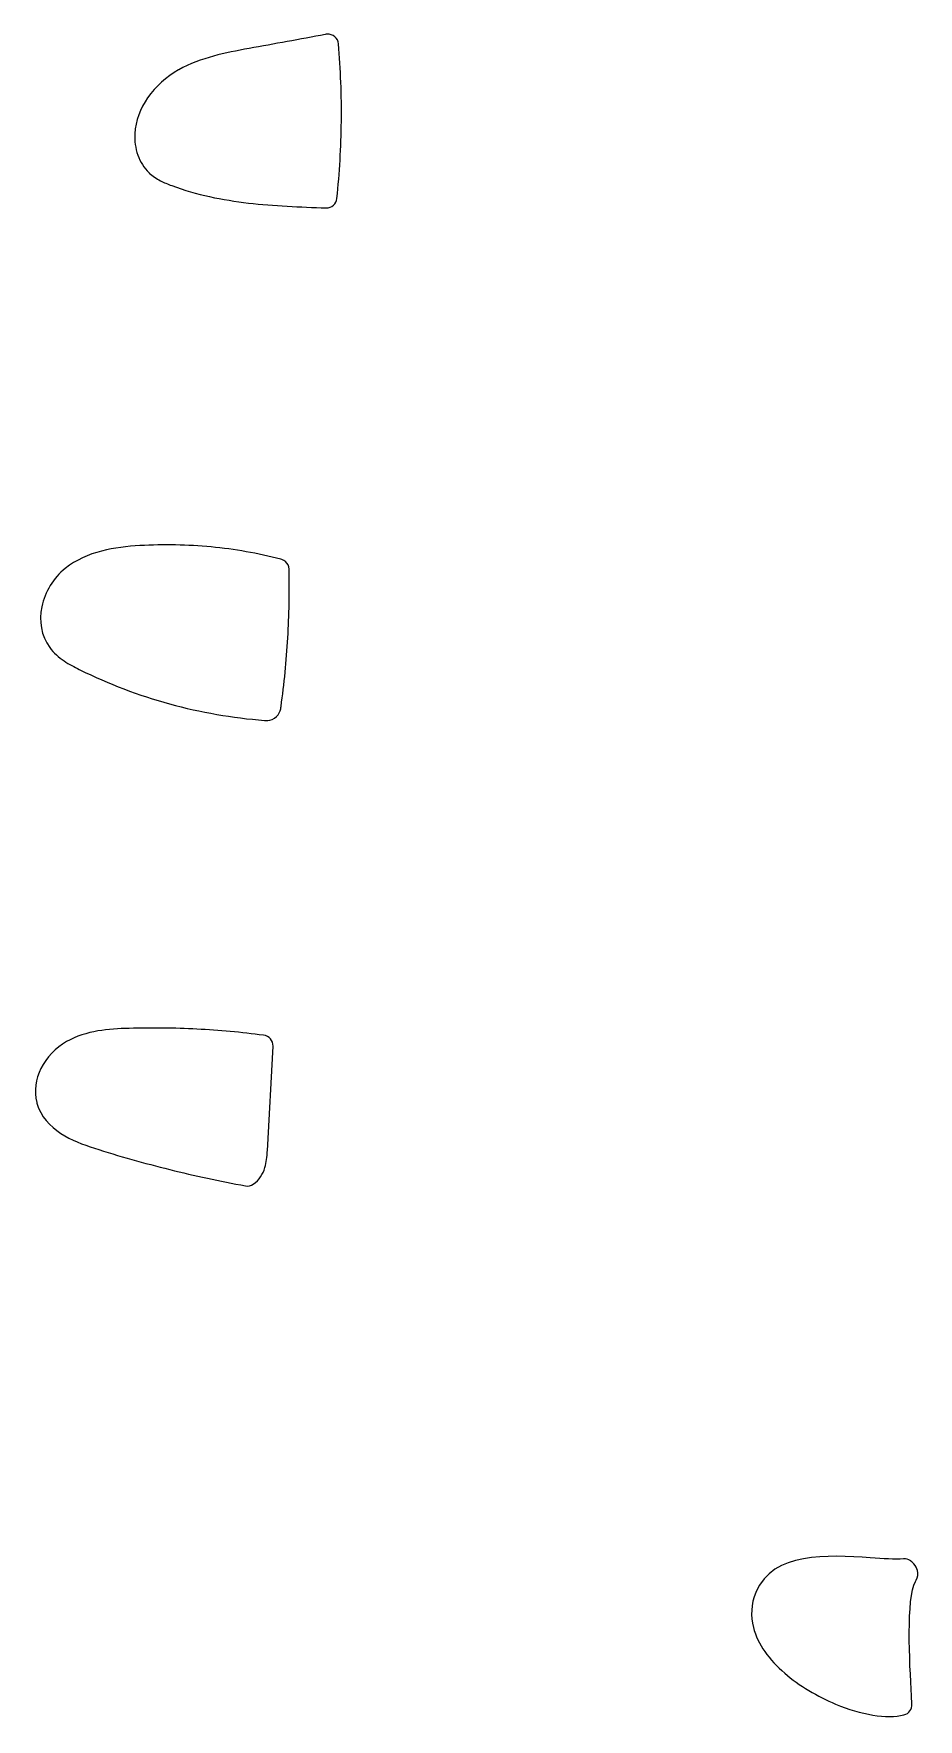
# Model space of a CAD drawing. Header units: centimetres. Extents: x -15.1 to -4.9, y -11.6 to -8.8.
# Drawn here: x -15.066 to -13.594, y -11.634 to -8.828 of the extents above.
import ezdxf

# ---------------------------------------------------------------- set-up
doc = ezdxf.new("R2010")
doc.units = ezdxf.units.CM
doc.header["$MEASUREMENT"] = 0
doc.layers.add('Layer 1', color=7, linetype='Continuous')

msp = doc.modelspace()

# ---------------------------------------------------------------- linework, layer by layer
at = {"layer": 'Layer 1', "color": 5}
for points, knots in [([(-14.58081, -8.8291), (-14.57984, -8.82885), (-14.57884, -8.82867), (-14.57781, -8.82859), (-14.57781, -8.82859), (-14.56811, -8.82779), (-14.55959, -8.83501), (-14.55879, -8.84471), (-14.55879, -8.84471), (-14.5552, -8.88729), (-14.55362, -8.93044), (-14.55406, -8.9739), (-14.55406, -8.9739), (-14.5545, -9.01693), (-14.55698, -9.05973), (-14.56149, -9.10201), (-14.56149, -9.10201), (-14.56149, -9.10201), (-14.56151, -9.10201), (-14.56151, -9.10201), (-14.56151, -9.10201), (-14.56246, -9.11108), (-14.57028, -9.11801), (-14.57954, -9.11772), (-14.57954, -9.11772), (-14.62262, -9.11626), (-14.66617, -9.11464), (-14.70866, -9.1097), (-14.70866, -9.1097), (-14.75211, -9.10464), (-14.79507, -9.09606), (-14.83647, -9.08065), (-14.83647, -9.08065), (-14.84297, -9.07824), (-14.84941, -9.07561), (-14.85525, -9.07257), (-14.85525, -9.07257), (-14.86184, -9.06914), (-14.8682, -9.06499), (-14.87395, -9.05974), (-14.87395, -9.05974), (-14.87395, -9.05974), (-14.87394, -9.05973), (-14.87394, -9.05973), (-14.87394, -9.05973), (-14.87394, -9.05973), (-14.8743, -9.0594), (-14.8743, -9.0594), (-14.8743, -9.0594), (-14.88288, -9.05116), (-14.88908, -9.04098), (-14.89299, -9.03), (-14.89299, -9.03), (-14.89701, -9.0187), (-14.89861, -9.00641), (-14.89794, -8.99442), (-14.89794, -8.99442), (-14.89794, -8.99442), (-14.89793, -8.99442), (-14.89793, -8.99442), (-14.89793, -8.99442), (-14.89686, -8.97247), (-14.88888, -8.95208), (-14.87658, -8.93441), (-14.87658, -8.93441), (-14.86338, -8.91544), (-14.84504, -8.89944), (-14.82502, -8.88801), (-14.82502, -8.88801), (-14.82502, -8.88801), (-14.82501, -8.88802), (-14.82501, -8.88802), (-14.82501, -8.88802), (-14.82501, -8.88802), (-14.82488, -8.88794), (-14.82488, -8.88794), (-14.82488, -8.88794), (-14.80631, -8.87757), (-14.78669, -8.87045), (-14.76672, -8.86502), (-14.76672, -8.86502), (-14.74775, -8.85987), (-14.72768, -8.8561), (-14.70784, -8.8524), (-14.70784, -8.8524), (-14.70784, -8.8524), (-14.70784, -8.85241), (-14.70784, -8.85241), (-14.70784, -8.85241), (-14.70784, -8.85241), (-14.70777, -8.8524), (-14.70777, -8.8524), (-14.70777, -8.8524), (-14.66542, -8.84482), (-14.62312, -8.83692), (-14.58081, -8.8291)], [0, 0, 0, 0, 0.04, 0.04, 0.04, 0.04, 0.08, 0.08, 0.08, 0.08, 0.12, 0.12, 0.12, 0.12, 0.16, 0.16, 0.16, 0.16, 0.2, 0.2, 0.2, 0.2, 0.24, 0.24, 0.24, 0.24, 0.28, 0.28, 0.28, 0.28, 0.32, 0.32, 0.32, 0.32, 0.36, 0.36, 0.36, 0.36, 0.4, 0.4, 0.4, 0.4, 0.44, 0.44, 0.44, 0.44, 0.48, 0.48, 0.48, 0.48, 0.52, 0.52, 0.52, 0.52, 0.56, 0.56, 0.56, 0.56, 0.6, 0.6, 0.6, 0.6, 0.64, 0.64, 0.64, 0.64, 0.68, 0.68, 0.68, 0.68, 0.72, 0.72, 0.72, 0.72, 0.76, 0.76, 0.76, 0.76, 0.8, 0.8, 0.8, 0.8, 0.84, 0.84, 0.84, 0.84, 0.88, 0.88, 0.88, 0.88, 0.92, 0.92, 0.92, 0.92, 1, 1, 1, 1]), ([(-14.64958, -9.70475), (-14.64958, -9.70475), (-14.64924, -9.70496), (-14.64924, -9.70496), (-14.64924, -9.70496), (-14.64924, -9.70496), (-14.64909, -9.70505), (-14.64909, -9.70505), (-14.64909, -9.70505), (-14.64909, -9.70505), (-14.64871, -9.70531), (-14.64871, -9.70531), (-14.64871, -9.70531), (-14.64871, -9.70531), (-14.64771, -9.70606), (-14.64771, -9.70606), (-14.64771, -9.70606), (-14.64771, -9.70606), (-14.64729, -9.7064), (-14.64729, -9.7064), (-14.64729, -9.7064), (-14.64357, -9.70955), (-14.64119, -9.71421), (-14.64108, -9.71946), (-14.64108, -9.71946), (-14.64027, -9.75762), (-14.641, -9.79568), (-14.64319, -9.83339), (-14.64319, -9.83339), (-14.64319, -9.83339), (-14.6432, -9.83372), (-14.6432, -9.83372), (-14.6432, -9.83372), (-14.64544, -9.8719), (-14.64921, -9.91003), (-14.65445, -9.94791), (-14.65445, -9.94791), (-14.65445, -9.94791), (-14.65446, -9.94791), (-14.65446, -9.94791), (-14.65446, -9.94791), (-14.65472, -9.95029), (-14.65514, -9.9528), (-14.65595, -9.95516), (-14.65595, -9.95516), (-14.65595, -9.95516), (-14.65599, -9.95515), (-14.65599, -9.95515), (-14.65599, -9.95515), (-14.65599, -9.95515), (-14.65602, -9.95523), (-14.65602, -9.95523), (-14.65602, -9.95523), (-14.65766, -9.95994), (-14.66051, -9.96417), (-14.66533, -9.96722), (-14.66533, -9.96722), (-14.67104, -9.97106), (-14.67555, -9.97111), (-14.67967, -9.97102), (-14.67967, -9.97102), (-14.68041, -9.97105), (-14.68116, -9.97105), (-14.68192, -9.971), (-14.68192, -9.971), (-14.73521, -9.96697), (-14.78821, -9.9577), (-14.83998, -9.94351), (-14.83998, -9.94351), (-14.89149, -9.92938), (-14.94161, -9.91039), (-14.98937, -9.88685), (-14.98937, -9.88685), (-14.98937, -9.88685), (-14.99034, -9.8864), (-14.99034, -9.8864), (-14.99034, -9.8864), (-14.99861, -9.88227), (-15.00716, -9.87776), (-15.01576, -9.87194), (-15.01576, -9.87194), (-15.02469, -9.86588), (-15.03291, -9.85876), (-15.03947, -9.84988), (-15.03947, -9.84988), (-15.05426, -9.82989), (-15.05763, -9.80527), (-15.05272, -9.78171), (-15.05272, -9.78171), (-15.04763, -9.75731), (-15.03341, -9.73373), (-15.0139, -9.718), (-15.0139, -9.718), (-15.0139, -9.718), (-15.01388, -9.71803), (-15.01388, -9.71803), (-15.01388, -9.71803), (-15.01388, -9.71803), (-15.01376, -9.71793), (-15.01376, -9.71793), (-15.01376, -9.71793), (-14.99575, -9.70368), (-14.97503, -9.69474), (-14.95327, -9.68909), (-14.95327, -9.68909), (-14.93228, -9.68365), (-14.91049, -9.68125), (-14.88933, -9.68001), (-14.88933, -9.68001), (-14.88933, -9.68001), (-14.88926, -9.68001), (-14.88926, -9.68001), (-14.88926, -9.68001), (-14.8499, -9.67772), (-14.81022, -9.67848), (-14.77075, -9.6823), (-14.77075, -9.6823), (-14.73172, -9.68606), (-14.69288, -9.69286), (-14.65478, -9.70266), (-14.65478, -9.70266), (-14.65292, -9.70308), (-14.65117, -9.70379), (-14.64958, -9.70475)], [0, 0, 0, 0, 0.03125, 0.03125, 0.03125, 0.03125, 0.0625, 0.0625, 0.0625, 0.0625, 0.09375, 0.09375, 0.09375, 0.09375, 0.125, 0.125, 0.125, 0.125, 0.15625, 0.15625, 0.15625, 0.15625, 0.1875, 0.1875, 0.1875, 0.1875, 0.21875, 0.21875, 0.21875, 0.21875, 0.25, 0.25, 0.25, 0.25, 0.28125, 0.28125, 0.28125, 0.28125, 0.3125, 0.3125, 0.3125, 0.3125, 0.34375, 0.34375, 0.34375, 0.34375, 0.375, 0.375, 0.375, 0.375, 0.40625, 0.40625, 0.40625, 0.40625, 0.4375, 0.4375, 0.4375, 0.4375, 0.46875, 0.46875, 0.46875, 0.46875, 0.5, 0.5, 0.5, 0.5, 0.53125, 0.53125, 0.53125, 0.53125, 0.5625, 0.5625, 0.5625, 0.5625, 0.59375, 0.59375, 0.59375, 0.59375, 0.625, 0.625, 0.625, 0.625, 0.65625, 0.65625, 0.65625, 0.65625, 0.6875, 0.6875, 0.6875, 0.6875, 0.71875, 0.71875, 0.71875, 0.71875, 0.75, 0.75, 0.75, 0.75, 0.78125, 0.78125, 0.78125, 0.78125, 0.8125, 0.8125, 0.8125, 0.8125, 0.84375, 0.84375, 0.84375, 0.84375, 0.875, 0.875, 0.875, 0.875, 0.90625, 0.90625, 0.90625, 0.90625, 0.9375, 0.9375, 0.9375, 0.9375, 1, 1, 1, 1]), ([(-15.06082, -10.60834), (-15.06082, -10.60834), (-15.06108, -10.60731), (-15.06108, -10.60731), (-15.06108, -10.60731), (-15.06627, -10.58794), (-15.06306, -10.5682), (-15.05436, -10.55075), (-15.05436, -10.55075), (-15.04517, -10.5323), (-15.02961, -10.5162), (-15.01155, -10.50593), (-15.01155, -10.50593), (-14.99514, -10.4966), (-14.97749, -10.49122), (-14.9594, -10.4881), (-14.9594, -10.4881), (-14.94235, -10.48515), (-14.92472, -10.48424), (-14.90739, -10.48381), (-14.90739, -10.48381), (-14.90739, -10.48381), (-14.9073, -10.48381), (-14.9073, -10.48381), (-14.9073, -10.48381), (-14.86953, -10.48274), (-14.83186, -10.48314), (-14.79445, -10.48506), (-14.79445, -10.48506), (-14.75753, -10.48696), (-14.72059, -10.49036), (-14.68375, -10.49526), (-14.68375, -10.49526), (-14.6744, -10.49611), (-14.66732, -10.50422), (-14.6678, -10.51368), (-14.6678, -10.51368), (-14.6678, -10.51368), (-14.67729, -10.68756), (-14.67729, -10.68756), (-14.67729, -10.68756), (-14.67729, -10.68756), (-14.67733, -10.68856), (-14.67733, -10.68856), (-14.67733, -10.68856), (-14.67792, -10.69718), (-14.67878, -10.70652), (-14.68146, -10.71557), (-14.68146, -10.71557), (-14.68471, -10.72652), (-14.69044, -10.73642), (-14.70073, -10.74329), (-14.70073, -10.74329), (-14.70073, -10.74329), (-14.70074, -10.74328), (-14.70074, -10.74328), (-14.70074, -10.74328), (-14.70439, -10.74573), (-14.70895, -10.74681), (-14.71361, -10.74598), (-14.71361, -10.74598), (-14.7562, -10.73824), (-14.79829, -10.72915), (-14.83977, -10.71881), (-14.83977, -10.71881), (-14.88231, -10.70822), (-14.9242, -10.69634), (-14.96531, -10.6833), (-14.96531, -10.6833), (-14.96531, -10.6833), (-14.96529, -10.68324), (-14.96529, -10.68324), (-14.96529, -10.68324), (-14.96529, -10.68324), (-14.96531, -10.68323), (-14.96531, -10.68323), (-14.96531, -10.68323), (-14.98403, -10.67729), (-15.00393, -10.66976), (-15.02085, -10.65879), (-15.02085, -10.65879), (-15.03949, -10.64669), (-15.05447, -10.63061), (-15.06082, -10.60834)], [0, 0, 0, 0, 0.0454545, 0.0454545, 0.0454545, 0.0454545, 0.0909091, 0.0909091, 0.0909091, 0.0909091, 0.1363636, 0.1363636, 0.1363636, 0.1363636, 0.1818182, 0.1818182, 0.1818182, 0.1818182, 0.2272727, 0.2272727, 0.2272727, 0.2272727, 0.2727273, 0.2727273, 0.2727273, 0.2727273, 0.3181818, 0.3181818, 0.3181818, 0.3181818, 0.3636364, 0.3636364, 0.3636364, 0.3636364, 0.4090909, 0.4090909, 0.4090909, 0.4090909, 0.4545455, 0.4545455, 0.4545455, 0.4545455, 0.5, 0.5, 0.5, 0.5, 0.5454545, 0.5454545, 0.5454545, 0.5454545, 0.5909091, 0.5909091, 0.5909091, 0.5909091, 0.6363636, 0.6363636, 0.6363636, 0.6363636, 0.6818182, 0.6818182, 0.6818182, 0.6818182, 0.7272727, 0.7272727, 0.7272727, 0.7272727, 0.7727273, 0.7727273, 0.7727273, 0.7727273, 0.8181818, 0.8181818, 0.8181818, 0.8181818, 0.8636364, 0.8636364, 0.8636364, 0.8636364, 0.9090909, 0.9090909, 0.9090909, 0.9090909, 1, 1, 1, 1]), ([(-13.61796, -11.36699), (-13.61395, -11.36671), (-13.61015, -11.3678), (-13.60704, -11.36985), (-13.60704, -11.36985), (-13.60704, -11.36985), (-13.60669, -11.37009), (-13.60669, -11.37009), (-13.60669, -11.37009), (-13.60669, -11.37009), (-13.60659, -11.37016), (-13.60659, -11.37016), (-13.60659, -11.37016), (-13.60659, -11.37016), (-13.60642, -11.37028), (-13.60642, -11.37028), (-13.60642, -11.37028), (-13.60642, -11.37028), (-13.60638, -11.37031), (-13.60638, -11.37031), (-13.60638, -11.37031), (-13.60638, -11.37031), (-13.60613, -11.37049), (-13.60613, -11.37049), (-13.60613, -11.37049), (-13.60613, -11.37049), (-13.60607, -11.37054), (-13.60607, -11.37054), (-13.60607, -11.37054), (-13.60607, -11.37054), (-13.60574, -11.37078), (-13.60574, -11.37078), (-13.60574, -11.37078), (-13.60391, -11.37216), (-13.60227, -11.37372), (-13.60088, -11.37534), (-13.60088, -11.37534), (-13.59799, -11.3787), (-13.59596, -11.38262), (-13.59498, -11.38642), (-13.59498, -11.38642), (-13.59356, -11.39193), (-13.59416, -11.39746), (-13.59683, -11.40224), (-13.59683, -11.40224), (-13.59725, -11.40303), (-13.59774, -11.40378), (-13.59829, -11.40451), (-13.59829, -11.40451), (-13.61382, -11.43339), (-13.60807, -11.53765), (-13.6049, -11.59522), (-13.6049, -11.59522), (-13.6049, -11.59522), (-13.6049, -11.59528), (-13.6049, -11.59528), (-13.6049, -11.59528), (-13.6049, -11.59528), (-13.60416, -11.60884), (-13.60416, -11.60884), (-13.60416, -11.60884), (-13.60416, -11.60884), (-13.60419, -11.60884), (-13.60419, -11.60884), (-13.60419, -11.60884), (-13.60376, -11.61702), (-13.60915, -11.62466), (-13.61739, -11.62676), (-13.61739, -11.62676), (-13.64597, -11.6341), (-13.68906, -11.62645), (-13.73121, -11.6088), (-13.73121, -11.6088), (-13.76136, -11.59617), (-13.79161, -11.5783), (-13.81602, -11.55717), (-13.81602, -11.55717), (-13.84148, -11.53515), (-13.86088, -11.50925), (-13.86805, -11.48134), (-13.86805, -11.48134), (-13.87297, -11.46223), (-13.8722, -11.44249), (-13.86395, -11.42279), (-13.86395, -11.42279), (-13.86395, -11.42279), (-13.86391, -11.4228), (-13.86391, -11.4228), (-13.86391, -11.4228), (-13.86391, -11.4228), (-13.86388, -11.42272), (-13.86388, -11.42272), (-13.86388, -11.42272), (-13.8352, -11.35464), (-13.74528, -11.36058), (-13.67354, -11.36532), (-13.67354, -11.36532), (-13.65206, -11.36673), (-13.63239, -11.36803), (-13.61796, -11.36699)], [0, 0, 0, 0, 0.0384615, 0.0384615, 0.0384615, 0.0384615, 0.0769231, 0.0769231, 0.0769231, 0.0769231, 0.1153846, 0.1153846, 0.1153846, 0.1153846, 0.1538462, 0.1538462, 0.1538462, 0.1538462, 0.1923077, 0.1923077, 0.1923077, 0.1923077, 0.2307692, 0.2307692, 0.2307692, 0.2307692, 0.2692308, 0.2692308, 0.2692308, 0.2692308, 0.3076923, 0.3076923, 0.3076923, 0.3076923, 0.3461538, 0.3461538, 0.3461538, 0.3461538, 0.3846154, 0.3846154, 0.3846154, 0.3846154, 0.4230769, 0.4230769, 0.4230769, 0.4230769, 0.4615385, 0.4615385, 0.4615385, 0.4615385, 0.5, 0.5, 0.5, 0.5, 0.5384615, 0.5384615, 0.5384615, 0.5384615, 0.5769231, 0.5769231, 0.5769231, 0.5769231, 0.6153846, 0.6153846, 0.6153846, 0.6153846, 0.6538462, 0.6538462, 0.6538462, 0.6538462, 0.6923077, 0.6923077, 0.6923077, 0.6923077, 0.7307692, 0.7307692, 0.7307692, 0.7307692, 0.7692308, 0.7692308, 0.7692308, 0.7692308, 0.8076923, 0.8076923, 0.8076923, 0.8076923, 0.8461538, 0.8461538, 0.8461538, 0.8461538, 0.8846154, 0.8846154, 0.8846154, 0.8846154, 0.9230769, 0.9230769, 0.9230769, 0.9230769, 1, 1, 1, 1])]:
    msp.add_open_spline(points, degree=3, knots=knots, dxfattribs=at)

doc.saveas('drawing.dxf')
